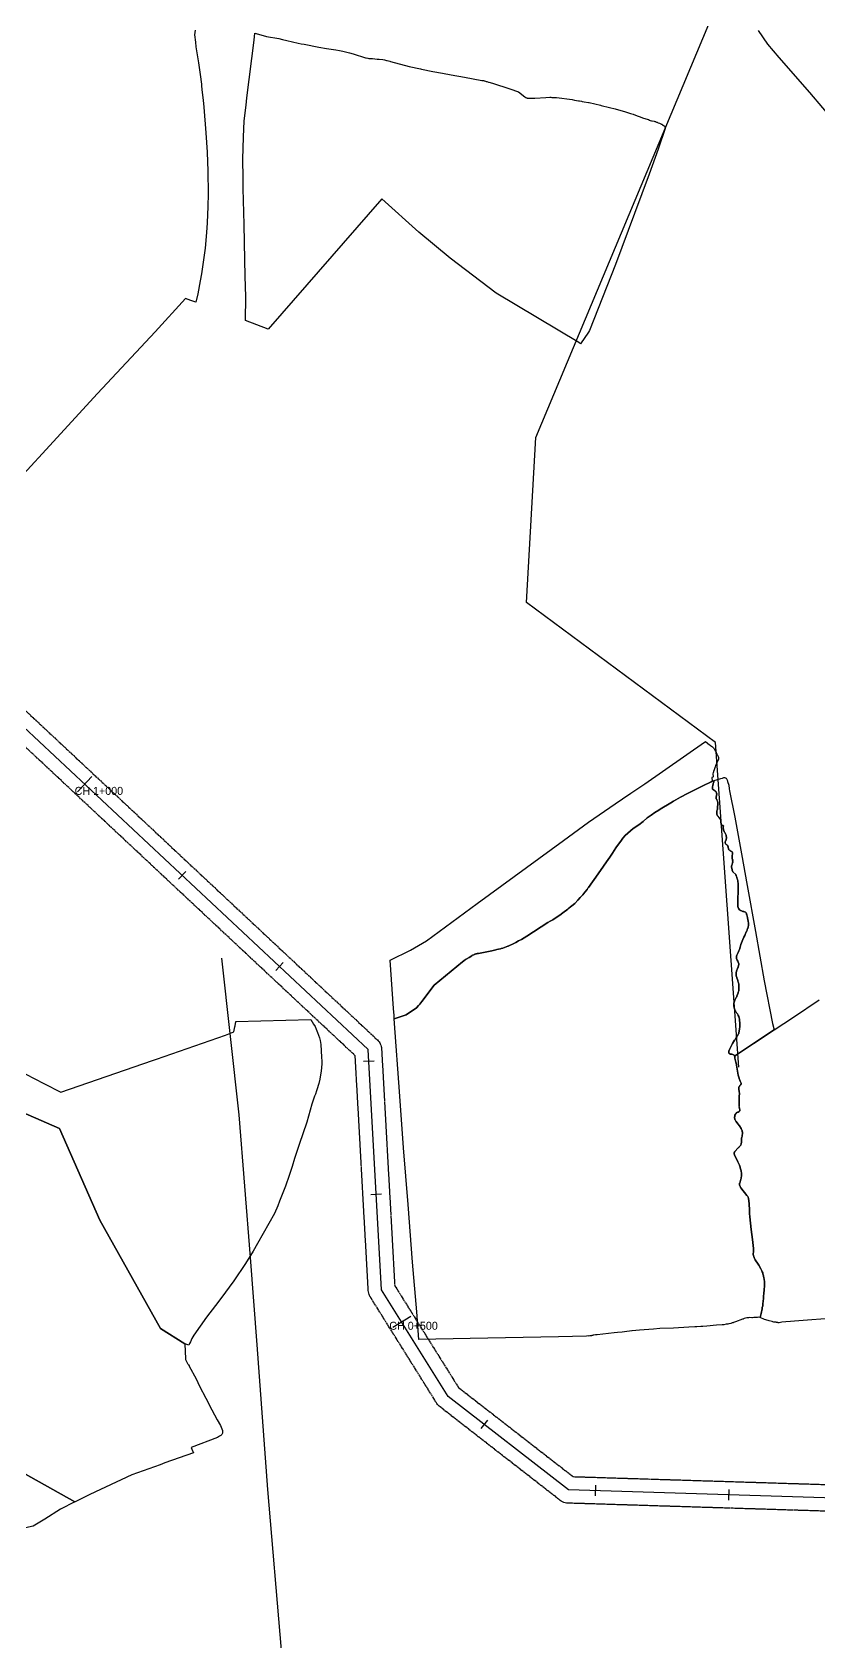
# Model space of a CAD drawing. Header units: metres. Extents: x 553506 to 563855, y 142925 to 150243.
# Drawn here: x 554583 to 555173, y 143591 to 144798 of the extents above; entities that cross this region are included whole.
import ezdxf

# ---------------------------------------------------------------- set-up
doc = ezdxf.new("R2010")
doc.units = ezdxf.units.M
doc.linetypes.add('DASHED', pattern=[1.524, 1.27, -0.254])
for name, color, linetype in [('C-ANCIENT_WOODLAND', 94, 'Continuous'), ('C-POWER_LINES', 6, 'Continuous'), ('C-ROADS', 33, 'Continuous'), ('C-WATERWAYS', 5, 'Continuous'), ('E-132KV-UGC-CHAINAGE', 7, 'Continuous'), ('E-132KV-UGC-ROUTE', 1, 'Continuous'), ('E-132KV-UGC-SWATHE', 4, 'DASHED')]:
    doc.layers.add(name, color=color, linetype=linetype)

msp = doc.modelspace()

# ---------------------------------------------------------------- linework, layer by layer
at = {"layer": 'C-ANCIENT_WOODLAND'}
for points in [[(554705.2, 144799.4), (554704.7, 144795.9), (554705.5, 144790.4), (554705.8, 144786.7), (554706.4, 144782.2), (554707.7, 144774.9), (554709, 144766), (554710, 144758.8), (554710.09, 144757.87), (554710.36, 144754.58), (554711.2, 144746.93), (554711.68, 144741.46), (554713.3, 144722.2), (554714.3, 144707.9), (554714.7, 144693.6), (554714.9, 144676.5), (554714.7, 144667.1), (554714.2, 144654.9), (554713.7, 144647.6), (554712.7, 144635.8), (554711.6, 144627.2), (554710, 144616.6), (554709.1, 144611.4), (554707.2, 144601.5), (554705.66, 144595.33), (554701.9, 144596.73), (554698, 144598.06), (554675.2, 144573.06), (554632.1, 144526.86), (554540.5, 144427.36)], [(555177.4, 143833.0999), (555164.2999, 143832.2), (555154.4, 143831.4999), (555151.4, 143831.2999), (555148, 143831), (555145.0999, 143830.6999), (555143.8999, 143830.4), (555142.9999, 143830.2999), (555142.2999, 143830.2999), (555142, 143830.4), (555141.7, 143830.4), (555141.2999, 143830.4999), (555141, 143830.4999), (555140.8, 143830.5999), (555139, 143830.8), (555138.2, 143831), (555137.6999, 143831.0999), (555135.4999, 143831.6999), (555134.8, 143831.9), (555132.0999, 143832.8), (555128.8, 143834.0999), (555129.4999, 143837.2999), (555130.2, 143840.6999), (555130.2, 143840.6999), (555130.2, 143841.0999), (555130.2999, 143841.4999), (555130.2999, 143841.8), (555130.6999, 143843), (555130.8, 143843.2), (555130.8, 143843.4999), (555130.8999, 143843.6), (555130.8999, 143843.8), (555130.8, 143844), (555130.8, 143844.2999), (555130.9999, 143846.6), (555131.2, 143848.2), (555131.2999, 143849.2999), (555131.6, 143853.2), (555131.6999, 143853.8999), (555131.8999, 143855.4999), (555131.8999, 143855.8999), (555132, 143857), (555132.0999, 143858.2), (555132.0999, 143859.4), (555132, 143860.6), (555132, 143861.6999), (555131.8999, 143862.0999), (555131.8, 143862.7), (555131.6, 143864.2), (555131.4, 143864.8), (555131.2999, 143865.4999), (555131.0999, 143866.0999), (555130.8999, 143866.8), (555130.6999, 143867.6), (555130.4, 143868.4), (555130, 143869.2), (555129.4, 143870.6), (555127.8999, 143873.2999), (555127.8, 143873.3999), (555127.2999, 143874.2), (555125.0999, 143877.4999), (555125, 143877.6), (555124.8, 143877.8999), (555124.6999, 143878.2), (555124.4999, 143878.4999), (555124.4, 143878.8), (555124.1999, 143879.2), (555124, 143879.8), (555123.8999, 143880.2999), (555123.6999, 143880.6999), (555123.6999, 143880.8999), (555123.6, 143881.0999), (555123.6, 143882.4999), (555123.6999, 143883), (555123.6999, 143883.2999), (555123.8, 143883.6), (555123.8, 143883.8999), (555123.8999, 143884), (555123.8999, 143885.0999), (555123.8, 143885.4), (555123.8, 143885.6), (555123.6999, 143885.8999), (555123, 143892.6), (555122.0999, 143900.2), (555121.0999, 143909.7), (555121, 143910.4), (555120.8999, 143911.4), (555120.8999, 143911.6), (555120.8, 143912.2), (555120.8, 143913.6), (555120.6999, 143915.2999), (555120.2, 143922.2), (555120.2, 143922.4), (555120.0999, 143922.6999), (555120.0999, 143923.2), (555120, 143923.4999), (555120, 143923.6999), (555119.8, 143924.0999), (555119.8, 143924.2999), (555119.4999, 143924.8999), (555119.2, 143925.2), (555119.0999, 143925.4), (555118.8, 143925.6999), (555114.4, 143931.2999), (555114.2999, 143931.4999), (555114.0999, 143931.6999), (555114, 143932), (555113.8, 143932.2999), (555113.6999, 143932.4999), (555113.6999, 143932.6999), (555113.6, 143932.8999), (555113.5, 143933), (555113.5, 143933.2), (555113.4, 143933.4), (555113.4, 143933.6), (555113.2999, 143933.8), (555113.2999, 143934.4), (555113.4, 143934.4999), (555113.4, 143934.8), (555113.5, 143934.8999), (555114, 143936.8), (555114.0999, 143937.2), (555114.2999, 143937.6), (555114.4, 143938), (555114.4999, 143938.4999), (555114.4999, 143938.6999), (555114.6, 143939.2999), (555114.6999, 143939.8), (555114.6999, 143941), (555114.7999, 143941.4999), (555114.6999, 143941.8999), (555114.6999, 143942.8999), (555114.6, 143943.4), (555114.4999, 143944.0999), (555114.0999, 143945.6999), (555113.8999, 143946.4), (555113.6999, 143947), (555113.5, 143947.6999), (555113.2999, 143948.2999), (555112.0999, 143951), (555109.4999, 143956.2), (555109.4999, 143956.4999), (555109.4, 143956.6999), (555109.4, 143957.8999), (555109.4999, 143958), (555109.4999, 143958.2), (555109.6, 143958.4), (555109.6999, 143958.4999), (555109.8, 143958.6999), (555112.4, 143961.2999), (555112.6999, 143961.6999), (555113.0999, 143962.2), (555113.6999, 143962.8), (555113.8, 143963), (555114, 143963.0999), (555114.2, 143963.4999), (555114.4999, 143964.4), (555114.6, 143964.6), (555114.7999, 143965.4), (555114.7999, 143965.6999), (555114.8999, 143966.0999), (555114.8999, 143969), (555115, 143969.2), (555115.2, 143970.0999), (555115.2, 143970.4), (555115.4, 143971), (555115.4, 143971.2), (555115.4999, 143971.6), (555115.4999, 143973.2999), (555115.4, 143973.4999), (555115.4, 143973.8), (555115.2999, 143974), (555115.2, 143974.2999), (555115.0999, 143974.6999), (555114.8999, 143975.0999), (555114.7999, 143975.4), (555114.4999, 143976), (555113.2, 143977.8), (555112, 143979.4999), (555110.6999, 143981.0999), (555110.6, 143981.2999), (555110.2, 143981.9999), (555110.0999, 143982.2999), (555110, 143982.4), (555109.8999, 143982.6), (555109.8, 143982.6999), (555109.6999, 143982.8999), (555109.6999, 143983.4), (555109.6, 143983.6999), (555109.6, 143984.4999), (555109.6999, 143984.6999), (555109.6999, 143985.2999), (555109.8999, 143985.6999), (555109.8999, 143985.8999), (555110.2, 143986.4999), (555110.2999, 143986.6), (555110.4, 143986.8), (555110.4999, 143986.8999), (555110.6, 143987.0999), (555110.8, 143987.2999), (555110.9, 143987.4999), (555111.2999, 143987.6999), (555111.4, 143987.8), (555111.6, 143987.8999), (555111.6999, 143988), (555111.8999, 143988.0999), (555112, 143988.2), (555112.1999, 143988.2), (555113.0999, 143988.6999), (555113.2, 143988.7999), (555113.4, 143989.0999), (555113.5, 143989.2), (555113.5, 143989.4), (555113.6, 143989.4999), (555113.6, 143989.8), (555113.5, 143990), (555113.4, 143990.4999), (555113.2, 143991.0999), (555113.2, 143991.2999), (555113, 143991.6999), (555113, 143992), (555112.8999, 143992.2999), (555113, 143992.4999), (555113, 144000), (555113, 144000.2999), (555113.0999, 144000.4999), (555113.0999, 144000.7999), (555113.2, 144001.2), (555113.2, 144002.4999), (555113.0999, 144003), (555113.0999, 144003.4999), (555113, 144004), (555113, 144004.2999), (555112.8, 144004.6999), (555112.8, 144005), (555112.6999, 144005.2), (555112.6999, 144006.6999), (555112.8, 144006.8999), (555112.8999, 144007), (555113, 144007.2), (555113.2, 144007.2999), (555113.4, 144007.5999), (555113.6, 144008), (555113.6999, 144008.0999), (555113.8, 144008.2999), (555114.2, 144008.6999), (555114.4, 144009.0999), (555114.4999, 144009.2), (555114.4999, 144009.8999), (555114.4, 144010.4), (555114.0999, 144010.8), (555113.8999, 144011.2999), (555113.5, 144012.0999), (555113.2999, 144012.6), (555112.6999, 144014.4), (555112.4, 144015.8), (555110.6999, 144024.8), (555110.4999, 144025.6999), (555109.8999, 144028.4999), (555109.8999, 144028.6999), (555109.8, 144028.8), (555109.8, 144029.4999), (555109.6999, 144029.6999), (555109.6999, 144030.0999), (555109.64, 144030.16), (555123.6999, 144039.6), (555139.2457, 144049.8601), (555153.7, 144059.4), (555172.8999, 144072.2999)], [(554545.7716, 144033.5001), (554584.2018, 144013.6258), (554592.8014, 144009.1871), (554603.6024, 144003.5986), (554604.6825, 144003.0488), (554673.3474, 144026.812), (554676.3898, 144027.8717), (554681.98, 144029.8111), (554699.1874, 144035.7694), (554727.9874, 144045.9665), (554734.2866, 144048.2659), (554735.0864, 144052.1747), (554735.2925, 144052.7746), (554735.5399, 144054.4941), (554735.5894, 144054.874), (554735.6883, 144055.4738), (554735.7872, 144056.1736), (554791.9938, 144057.4732), (554794.0881, 144054.1742), (554794.0881, 144054.1742), (554795.094, 144052.2747), (554795.9927, 144050.3653), (554797.0893, 144047.866), (554797.7901, 144045.8666), (554798.392, 144043.8671), (554798.8867, 144041.8677), (554799.3896, 144038.9685), (554799.5875, 144037.169), (554799.6865, 144035.7694), (554799.7937, 144034.5698), (554799.7937, 144032.6703), (554799.8926, 144030.7709), (554800.0987, 144024.9026), (554799.9008, 144021.1036), (554799.4968, 144017.3047), (554799.299, 144015.9951), (554798.6971, 144012.796), (554797.8973, 144009.5969), (554797.4026, 144007.9974), (554796.9986, 144006.3978), (554796.1988, 144003.9985), (554795.399, 144001.6992), (554794.7972, 143999.9997), (554794.0881, 143997.8703), (554792.8018, 143994.0014), (554788.9019, 143980.5952), (554783.1963, 143963.9), (554779.8489, 143953.473), (554777.903, 143947.4047), (554775.7016, 143940.5967), (554772.8983, 143932.599), (554768.5037, 143921.3022), (554767.2009, 143918.0032), (554764.7027, 143912.2048), (554751.9393, 143889.7013), (554748.6413, 143884.0029), (554743.0429, 143874.6955), (554734.1382, 143861.5993), (554724.541, 143848.4031), (554720.4432, 143843.2046), (554713.7729, 143834.4271), (554704.3818, 143820.9209), (554703.582, 143819.7213), (554702.8812, 143818.5216), (554702.2793, 143817.222), (554701.6774, 143816.0223), (554700.9766, 143814.7227), (554700.4407, 143813.5431), (554697.5714, 143814.4728), (554679.3251, 143825.8195), (554633.8783, 143907.2362), (554603.5859, 143975.8766), (554552.4583, 143998.1202)], [(554552.4583, 143998.1202), (554603.5859, 143975.8766), (554633.8783, 143907.2362), (554679.3251, 143825.8195), (554697.5714, 143814.4728), (554698.0414, 143803.196), (554698.0826, 143802.6162), (554698.1815, 143802.2163), (554698.9813, 143800.6168), (554699.2781, 143800.2169), (554699.476, 143799.817), (554699.7811, 143799.4171), (554699.9789, 143799.0172), (554700.284, 143798.7173), (554700.6798, 143797.9175), (554700.8777, 143797.7176), (554705.9814, 143788.2203), (554708.5785, 143782.8218), (554713.3772, 143773.6245), (554717.6811, 143765.0169), (554719.7836, 143761.218), (554721.7789, 143757.4191), (554724.1782, 143753.1203), (554725.72, 143749.5514), (554725.819, 143748.4517), (554725.72, 143747.5519), (554725.5221, 143746.9521), (554725.2171, 143746.4523), (554724.8213, 143745.9524), (554724.4173, 143745.6525), (554724.0215, 143745.4525), (554723.6175, 143745.1526), (554721.9191, 143744.1529), (554702.2381, 143736.6351), (554703.3264, 143734.2358), (554703.4171, 143734.0158), (554704.0603, 143732.6062), (554682.5984, 143725.1284), (554678.9211, 143723.8487), (554657.723, 143716.2509), (554626.3341, 143701.5751), (554615.2609, 143696.0167), (554615.0813, 143695.924), (554437.3782, 143795.5066)], [(554437.3782, 143795.5066), (554615.0813, 143695.924), (554604.328, 143690.3783), (554592.4634, 143683.0304), (554583.806, 143677.6719), (554552.9035, 143671.1038)]]:
    msp.add_lwpolyline(points, dxfattribs=at)
for points in [[(554896.4621, 144628.3476), (554872.8706, 144647.8948), (554845.2349, 144672.8344), (554760.056, 144575.2206), (554742.95, 144581.52), (554743.15, 144599.39), (554742.85, 144614.89), (554742.45, 144626.99), (554741.95, 144653.69), (554741.35, 144680.69), (554741.21, 144688.39), (554740.95, 144702.59), (554741.55, 144719.03), (554742.11, 144731.41), (554743.38, 144742.94), (554743.99, 144748.5), (554749.45, 144791.71), (554750.0732, 144797.003), (554754.4, 144795.73), (554758.65, 144794.55), (554768.1, 144792.93), (554770.8, 144792.33), (554774.1, 144791.53), (554778.3, 144790.53), (554782.4, 144789.63), (554784.8, 144789.13), (554786.9, 144788.83), (554797.9, 144786.53), (554803.7, 144785.63), (554810.7, 144784.53), (554813.5, 144784.03), (554816, 144783.43), (554820.9, 144782.33), (554823.7, 144781.53), (554824.5, 144781.33), (554832.2, 144778.83), (554832.9, 144778.63), (554833.5, 144778.43), (554834.7, 144778.23), (554835.4, 144778.13), (554835.8, 144778.13), (554836.4, 144778.03), (554837.7, 144778.03), (554838.2, 144777.93), (554839.9, 144777.83), (554841.7, 144777.63), (554843.2, 144777.43), (554845.9, 144777.23), (554847.3, 144777.03), (554847.9, 144776.83), (554848.6, 144776.63), (554849.2, 144776.53), (554851.1, 144776.03), (554851.7, 144775.83), (554865.8, 144772.13), (554874.1, 144770.23), (554875, 144770.03), (554883.4, 144768.33), (554890.7, 144766.93), (554897.1, 144765.83), (554907.1, 144763.93), (554920.1, 144761.63), (554921.3, 144761.43), (554921.8, 144761.33), (554922.2, 144761.23), (554922.8, 144761.03), (554923.3, 144760.83), (554923.8, 144760.73), (554925.1, 144760.33), (554925.4, 144760.33), (554928.2, 144759.43), (554941.1, 144755.23), (554947.6, 144753.03), (554952.3, 144749.43), (554952.6, 144749.13), (554953, 144748.93), (554953.1, 144748.83), (554953.7, 144748.53), (554953.9, 144748.53), (554954.1, 144748.43), (554954.3, 144748.43), (554954.5, 144748.33), (554954.9, 144748.23), (554958.3, 144748.23), (554959.8, 144748.33), (554968.1, 144748.83), (554971.2, 144749.03), (554971.9, 144749.03), (554972.6, 144748.93), (554973, 144748.93), (554973.7, 144748.83), (554974.5, 144748.83), (554974.7, 144748.73), (554976, 144748.73), (554987.9, 144747.33), (554989.5, 144746.93), (554991.1, 144746.63), (554992.7, 144746.43), (554993.3, 144746.33), (554994.8, 144746.03), (554995.4, 144745.93), (554996.8, 144745.63), (555000, 144745.13), (555000.6, 144745.03), (555004.8, 144744.13), (555009, 144743.13), (555009.7, 144742.93), (555015.9, 144741.33), (555020, 144740.33), (555027.9, 144738.13), (555031.7, 144736.93), (555033.7, 144736.23), (555036.6, 144735.13), (555038, 144734.63), (555041.4, 144733.43), (555044.2, 144732.53), (555045, 144732.23), (555045.9, 144731.83), (555046.3, 144731.63), (555047.3, 144731.43), (555047.8, 144731.23), (555049.3, 144731.03), (555049.8, 144730.93), (555050.2, 144730.73), (555050.6, 144730.63), (555051, 144730.43), (555051.5, 144730.23), (555051.9, 144730.13), (555052.3, 144729.93), (555053.3, 144729.53), (555054.31, 144729.12), (555054.6, 144728.93), (555055, 144728.73), (555055.3, 144728.53), (555055.4, 144728.43), (555056.1, 144728.13), (555056.8, 144727.63), (555057, 144727.43), (555057.1, 144727.23), (555057.2, 144727.13), (555057.4, 144726.53), (555057.5, 144726.33), (555057.5, 144725.63), (555052.3, 144710.03), (555045.5, 144691.43), (555034.6, 144661.83), (555020.3, 144623.73), (555000.8, 144574.13), (555000, 144572.93), (554994.22, 144564.25), (554992.87, 144565.09), (554930.8382, 144602.06), (554896.4621, 144628.3476)], [(554853.9699, 144065.8599), (554851.39, 144102.0699), (554866.7999, 144109.4899), (554878.67, 144116.6599), (554916.67, 144144.4599), (554981.47, 144191.76), (555000, 144205.6), (555008.04, 144211.1299), (555020.04, 144219.2599), (555025.71, 144222.9799), (555031.8199, 144227.3099), (555042.2599, 144234.32), (555087.0999, 144265.6), (555087.6999, 144266.0399), (555090.8, 144263.6), (555091.2, 144263.2999), (555091.6, 144263.0999), (555092.4, 144262.4999), (555092.6999, 144262.0999), (555093, 144261.8999), (555093.6999, 144261.2), (555094, 144260.8), (555094.2, 144260.6), (555094.4, 144260.2999), (555094.7, 144259.8999), (555094.8999, 144259.6), (555095.2999, 144258.8), (555095.4999, 144258.4999), (555095.8999, 144257.8), (555096.0999, 144257.2), (555096.4, 144256.6), (555096.6, 144256.2999), (555097.2999, 144254.6999), (555097.4999, 144254.0999), (555097.4999, 144253.8999), (555097.6, 144253.6), (555097.6, 144253.2), (555097.4999, 144253), (555097.4999, 144252.6), (555097.4, 144252.4999), (555097.2999, 144252.2999), (555097.2999, 144252.0999), (555097.2, 144252), (555097.0999, 144251.8), (555097.0999, 144251.6), (555097, 144251.4999), (555096.6999, 144250.8999), (555096.4999, 144250.4), (555096.2999, 144250), (555096, 144249.4999), (555095.8, 144249), (555095.6, 144248.4), (555095.4, 144247.8999), (555095.0999, 144247), (555094.2, 144244.8), (555093.8, 144243.5999), (555093.6999, 144243.0999), (555093.6, 144242.6999), (555093.3999, 144241.6999), (555093.3999, 144240.8999), (555093.4999, 144240.6), (555093.4999, 144240), (555093.6, 144239.6999), (555093.6999, 144239.4999), (555092.6, 144239), (555092.8, 144236.2), (555092, 144235.8), (555085.8, 144232.8), (555074.2999, 144227.0999), (555069, 144224.2), (555063.8, 144221.2999), (555061.8, 144220.0999), (555053.8999, 144215.3999), (555052.6999, 144214.6), (555049.8, 144212.6999), (555047, 144210.8), (555044.2, 144208.6999), (555041.2, 144206.0999), (555037.7799, 144203.5699), (555033.6999, 144200.88), (555033.47, 144200.7299), (555027.47, 144195.6599), (555025.87, 144193.56), (555024.27, 144191.36), (555023.27, 144189.96), (555020.5699, 144186.2599), (555018.07, 144182.36), (555015.47, 144178.56), (555015.3699, 144178.36), (555007.47, 144166.8599), (555000, 144156.5299), (554999.67, 144156.0599), (554999.07, 144155.16), (554997.3699, 144152.96), (554995.7699, 144151.0599), (554993.9699, 144148.96), (554992.1699, 144146.96), (554989.7699, 144144.56), (554987.5699, 144142.76), (554986.5699, 144141.96), (554985.47, 144141.0599), (554984.5699, 144140.36), (554980.87, 144137.4599), (554978.6699, 144135.8599), (554975.07, 144133.4599), (554973.27, 144132.36), (554971.3699, 144131.2599), (554969.67, 144130.2599), (554953.7699, 144120.16), (554951.7699, 144118.8599), (554949.7699, 144117.6599), (554947.67, 144116.56), (554945.67, 144115.36), (554944.1699, 144114.6599), (554939.9699, 144112.6599), (554939.5699, 144112.4599), (554938.3699, 144112.0599), (554937.07, 144111.56), (554935.87, 144111.16), (554934.5699, 144110.76), (554934.07, 144110.56), (554932.67, 144110.2599), (554931.3699, 144109.96), (554930.67, 144109.76), (554927.5699, 144109.0599), (554917.5699, 144107.16), (554916.5699, 144106.96), (554916.1699, 144106.8599), (554915.67, 144106.76), (554915.27, 144106.56), (554914.7699, 144106.4599), (554914.5699, 144106.36), (554914.07, 144106.16), (554913.27, 144105.7599), (554912.87, 144105.4599), (554912.07, 144105.0599), (554911.87, 144104.8599), (554910.67, 144104.16), (554909.5699, 144103.4599), (554909.3699, 144103.36), (554907.9699, 144102.4599), (554906.5699, 144101.4599), (554905.7699, 144100.8599), (554884.4599, 144083.3499), (554877.3399, 144074.1099), (554876.1799, 144072.3099), (554875.2099, 144071.0699), (554873.5699, 144068.9699), (554872.7799, 144067.9699), (554871.2199, 144066.4299), (554863.55, 144061.0499), (554854.5299, 144058), (554854.3299, 144060.8), (554854.1699, 144063.0599), (554853.9699, 144065.8599)], [(555105.4, 144034.2), (555105.4999, 144034.4), (555105.8, 144035.0999), (555106.2999, 144036.2), (555106.8, 144037.1), (555107.4999, 144038.4999), (555108.0999, 144039.6), (555109.6, 144042), (555109.6999, 144042.2), (555110.2999, 144043), (555110.4999, 144043.4), (555111.4, 144044.6), (555111.6, 144045), (555111.8999, 144045.4), (555112.0999, 144045.8), (555112.2999, 144046.2999), (555112.4, 144046.6), (555112.6999, 144047.2), (555112.8, 144047.8999), (555113, 144048.6), (555113.0999, 144049.2999), (555113.2999, 144050), (555113.2999, 144050.3999), (555113.4, 144051.0999), (555113.5, 144051.6999), (555113.5, 144052.4), (555113.6, 144053.0999), (555113.6, 144054.4999), (555113.5, 144055.0999), (555113.5, 144055.8), (555113.4, 144056), (555113.4, 144056.8999), (555113.2, 144057.6999), (555113.2, 144058.0999), (555113.0999, 144058.6), (555112.8, 144059.7999), (555112.4, 144060.6), (555112.2999, 144060.8999), (555112.0999, 144061.2999), (555111.8, 144061.8), (555111.4999, 144062.2), (555111.0999, 144062.6), (555110.8, 144063), (555110.6, 144063.4), (555110.2999, 144063.8999), (555110.2, 144064.0999), (555110.0999, 144064.4), (555109.8999, 144064.8), (555109.8, 144065.0999), (555109.6, 144065.4999), (555109.4999, 144065.8999), (555109.4, 144066.2), (555109.2999, 144066.5999), (555109.2999, 144066.8), (555109.0999, 144067.4), (555109.0999, 144068.0999), (555109, 144068.4), (555109, 144069), (555109.0999, 144069.2999), (555109.0999, 144069.8), (555109.2999, 144070.6), (555109.6, 144071.4), (555109.8999, 144072.0999), (555110.6, 144073.4999), (555110.9, 144074), (555111.2, 144074.6), (555111.4, 144075.2), (555112.2999, 144077.6), (555112.2999, 144077.8), (555112.4, 144078.0999), (555112.4999, 144078.4999), (555112.6999, 144079.0999), (555112.8, 144079.6999), (555112.8999, 144080.4), (555112.8999, 144082.8999), (555112.8, 144083.2999), (555112.8, 144083.8), (555112.6999, 144084.0999), (555112.6999, 144084.4), (555112.6, 144084.8), (555112.6, 144085.0999), (555112.4, 144085.4999), (555112, 144086.6), (555112, 144086.8), (555111.6999, 144087.6), (555111.2999, 144088.8), (555111.2, 144089.2), (555111, 144089.8), (555110.9, 144090.2), (555110.9, 144090.6), (555110.8, 144090.8999), (555110.8, 144092.6), (555111.0999, 144093.8), (555111.4, 144094.4999), (555111.6, 144095.2), (555111.8999, 144095.8999), (555112.0999, 144096.6), (555112.1999, 144096.6999), (555112.1999, 144096.8999), (555112.2999, 144097.2), (555112.4, 144097.3999), (555112.4999, 144097.6999), (555112.6, 144097.8999), (555112.6, 144098.4), (555112.6999, 144098.4999), (555112.6999, 144099.6999), (555112.6, 144099.8), (555112.2999, 144100.6), (555112.1999, 144100.8), (555112, 144101.4), (555111.6, 144102.2), (555111.4999, 144102.2999), (555111.4, 144102.6), (555111.2999, 144102.8), (555111.2, 144102.8999), (555111.0999, 144103.0999), (555111.0999, 144103.2999), (555111, 144103.4), (555111, 144104.8), (555111.0999, 144105), (555111.2999, 144105.6999), (555111.6, 144106.4), (555111.6999, 144106.6999), (555112, 144107.2999), (555112.2999, 144107.8), (555112.8999, 144109), (555113.0999, 144109.6), (555113.2999, 144110.0999), (555113.6999, 144111.8999), (555114, 144112.8), (555114.2, 144113.6999), (555116.4, 144118.6999), (555116.6, 144119.2999), (555117.2, 144120.6), (555117.8, 144122), (555118.0999, 144122.6), (555118.4, 144123.2999), (555118.6999, 144123.8999), (555119.0999, 144124.8999), (555119.4, 144125.8), (555119.4999, 144125.8999), (555119.8999, 144127.0999), (555119.8999, 144127.4), (555120, 144127.6999), (555120, 144128), (555120.0999, 144128.2999), (555120.0999, 144129.2999), (555120, 144130), (555119.8, 144131.0999), (555119.8, 144131.4), (555119.2999, 144133.8999), (555119.2, 144134.0999), (555119.2, 144134.4), (555119.0999, 144134.8), (555119, 144135.0999), (555119, 144135.4), (555118.8999, 144135.8), (555118.6999, 144136.0999), (555118.6999, 144136.3), (555118.6, 144136.4), (555118.6, 144136.6), (555118.4999, 144136.6999), (555118.4999, 144136.8999), (555118.2, 144137.4999), (555117.6999, 144138), (555117, 144138.2999), (555116.6, 144138.4999), (555116.2, 144138.4999), (555115.8, 144138.6), (555114.2999, 144139.2), (555114.2, 144139.2999), (555114, 144139.2999), (555113.6, 144139.4999), (555113.5, 144139.6), (555113.2999, 144139.6999), (555112.6999, 144140.6), (555112.6, 144140.6999), (555112.6, 144140.8999), (555112.4999, 144141.0999), (555112.4, 144141.2), (555112.1999, 144141.6), (555112.0999, 144142.2), (555112.0999, 144143.4), (555112, 144145.2), (555112, 144147.6999), (555112.1999, 144153.8999), (555112.1999, 144154.6), (555112.2999, 144155.2999), (555112.2999, 144156.6999), (555112.4, 144157.4), (555112.4, 144158.8), (555112.2999, 144159.4999), (555112.2999, 144159.8), (555112.0999, 144160.8), (555112.0999, 144161.4), (555112, 144161.8999), (555111.8, 144162.4), (555111.6, 144163.4), (555111.4, 144163.8999), (555111.2999, 144164.2), (555111.2, 144164.4), (555111.0999, 144164.6999), (555111, 144164.8999), (555110.9, 144165.2), (555110.8, 144165.4), (555110.6999, 144165.6999), (555110.6, 144165.8999), (555110.4999, 144166.2), (555108.2999, 144168.3999), (555107.8999, 144169.6), (555107.8999, 144169.8), (555107.4999, 144171), (555107.4999, 144171.4), (555107.4, 144171.6), (555107.4, 144172.6999), (555107.4999, 144173.0999), (555107.6999, 144174.0999), (555107.8, 144174.4), (555108, 144174.8999), (555108.0999, 144175.1999), (555108.2, 144175.4), (555108.2, 144176.0999), (555108.0999, 144176.2999), (555108.0999, 144176.8), (555108.2, 144176.8999), (555108.2, 144177.2999), (555108.0999, 144177.6), (555108, 144177.7999), (555107.8999, 144177.8999), (555107.8, 144178.2), (555107.8, 144178.6), (555107.6999, 144179), (555107.6999, 144180.2999), (555107.8, 144180.4999), (555107.8, 144180.6999), (555107.8999, 144180.8999), (555108, 144181.2), (555108, 144182.8999), (555107.8999, 144183), (555107.8999, 144183.2), (555107.4, 144183.6), (555107.0999, 144183.8), (555106.8, 144183.8999), (555106.6, 144184), (555106.4999, 144184.0999), (555106.2999, 144184.0999), (555106.2, 144184.2), (555106, 144184.2999), (555105.6999, 144184.5999), (555105.6, 144184.8), (555105.4, 144184.8999), (555105.2999, 144185), (555105.0999, 144185.4), (555104.6999, 144187), (555104.6999, 144187.1999), (555104.6, 144187.2999), (555104.6, 144187.6999), (555104.4, 144188.0999), (555104.2999, 144188.2), (555104, 144188.4), (555103.8, 144188.6), (555103.4, 144188.8), (555103.2999, 144188.8999), (555103, 144189.0999), (555102.7999, 144189.4999), (555102.6999, 144189.6), (555102.6, 144189.8999), (555102.4999, 144190.4), (555102.4999, 144190.8), (555102.6999, 144191.2), (555102.8999, 144191.4999), (555103.2, 144192.0999), (555103.2, 144192.2999), (555103.2999, 144192.6), (555103.4, 144192.8), (555103.4, 144193), (555103.4999, 144193.2), (555103.4999, 144194.4999), (555103.4, 144194.8), (555103.2999, 144195.2), (555103.2, 144195.4999), (555103.2, 144195.8), (555103, 144196.2), (555102.6, 144197.2), (555102.2999, 144197.8), (555101.8999, 144198.4), (555101.6999, 144198.8), (555101.5, 144199.0999), (555101.5, 144199.2999), (555101.4, 144199.4999), (555101.2999, 144199.6), (555101.2999, 144199.8), (555101.2, 144199.8999), (555101.2, 144200.4999), (555101.0999, 144200.8), (555101, 144201), (555101, 144202.0999), (555101.0999, 144202.2), (555101.2, 144202.4999), (555101.2, 144202.8), (555101, 144203), (555100.8, 144203.0999), (555100.4999, 144203.0999), (555100.2, 144203.2), (555099.8999, 144203.2), (555099.6999, 144203.4), (555099.6999, 144203.6), (555099.6, 144203.8), (555099.6, 144204.0999), (555099.4999, 144204.4999), (555099.4, 144205.4), (555099.2999, 144206.2), (555099.2999, 144206.6999), (555099.2, 144206.8), (555098.6999, 144207.8), (555098.6, 144208.0999), (555098.4, 144208.2999), (555098.2999, 144208.4999), (555098.2, 144208.8), (555097.8999, 144209.0999), (555097.6999, 144209.4), (555097.2999, 144209.8), (555097.2, 144210), (555097, 144210.0999), (555096.8999, 144210.2), (555096.8, 144210.4999), (555096.6, 144210.6999), (555096.6, 144211), (555096.4, 144211.4), (555096.4, 144211.8), (555096.2999, 144212.0999), (555096.2999, 144213.2), (555096.4, 144213.4999), (555096.4, 144213.8999), (555096.6, 144214.8), (555096.6999, 144215.0999), (555096.6999, 144215.4999), (555096.8, 144215.8), (555096.8, 144216.0999), (555096.8999, 144216.8), (555096.8999, 144217.8), (555097, 144218.0999), (555097, 144218.4999), (555097.0999, 144218.8999), (555097.0999, 144220.2999), (555097, 144220.4), (555096.6999, 144221.2), (555096.2999, 144222.2999), (555096.2, 144222.4), (555096.2, 144222.6), (555096.0999, 144222.6999), (555095.8999, 144223.0999), (555095.8999, 144223.4), (555095.8, 144223.6), (555095.8, 144224.4), (555096, 144225.4), (555096.0999, 144225.6), (555096.0999, 144226), (555096.2, 144226.2), (555096.2, 144226.8999), (555096.0999, 144227.0999), (555096.0999, 144227.2999), (555095.6999, 144228.2), (555095.6, 144228.2999), (555095.4999, 144228.4999), (555095.2999, 144228.6), (555095.0999, 144229), (555094.6, 144229.2999), (555093.8999, 144229.6999), (555093.2999, 144230), (555093.2, 144230.2), (555093.0999, 144230.2999), (555093, 144230.4999), (555093, 144231.6999), (555093.0999, 144232.2999), (555093.2, 144232.8), (555093.6, 144234.4), (555093.8, 144235.0999), (555094.2, 144236.6999), (555099.2999, 144238.2), (555100.6, 144238.6), (555101.0999, 144238.8), (555101.5, 144238.8999), (555102.2, 144238.8999), (555102.6, 144238.8), (555103.2, 144238.4), (555103.4999, 144238.0999), (555103.8, 144237.6999), (555104, 144237.2999), (555104.1, 144236.8999), (555104.2999, 144236.4), (555104.4, 144236), (555105.2, 144233.2), (555105.6, 144230.4), (555105.8999, 144229), (555109.6999, 144209.2999), (555114.7999, 144181.6999), (555119, 144158.0999), (555125.4, 144123.4999), (555131.8999, 144086.6), (555138, 144054.6999), (555139.2457, 144049.8601), (555123.6999, 144039.6), (555109.64, 144030.16), (555109.6, 144030.3), (555109.4, 144030.6999), (555109.2, 144030.8999), (555108.8, 144031.0999), (555108.6999, 144031.2), (555108.4, 144031.2999), (555107.4999, 144031.4999), (555107, 144031.4999), (555106.8999, 144031.6), (555106.4999, 144031.6), (555106.4, 144031.6999), (555106.2, 144031.8), (555106, 144031.8), (555105.8, 144031.8999), (555105.4999, 144032.2), (555105.4, 144032.4), (555105.2999, 144032.4999), (555105.2999, 144032.8), (555105.2, 144033.0999), (555105.2999, 144033.4), (555105.2999, 144033.6), (555105.4, 144033.8999), (555105.4, 144034.2)], [(555105.2, 144033.0999), (555105.2999, 144032.8), (555105.2999, 144032.4999), (555105.4, 144032.4), (555105.4999, 144032.2), (555105.8, 144031.8999), (555106, 144031.8), (555106.2, 144031.8), (555106.4, 144031.6999), (555106.4999, 144031.6), (555106.8999, 144031.6), (555107, 144031.4999), (555107.4999, 144031.4999), (555108.4, 144031.2999), (555108.6999, 144031.2), (555108.8, 144031.0999), (555109.2, 144030.8999), (555109.4, 144030.6999), (555109.6, 144030.3), (555109.64, 144030.16), (555109.6999, 144030.0999), (555109.6999, 144029.6999), (555109.8, 144029.4999), (555109.8, 144028.8), (555109.8999, 144028.6999), (555109.8999, 144028.4999), (555110.4999, 144025.6999), (555110.6999, 144024.8), (555112.4, 144015.8), (555112.6999, 144014.4), (555113.2999, 144012.6), (555113.5, 144012.0999), (555113.8999, 144011.2999), (555114.0999, 144010.8), (555114.4, 144010.4), (555114.4999, 144009.8999), (555114.4999, 144009.2), (555114.4, 144009.0999), (555114.2, 144008.6999), (555113.8, 144008.2999), (555113.6999, 144008.0999), (555113.6, 144008), (555113.4, 144007.5999), (555113.2, 144007.2999), (555113, 144007.2), (555112.8999, 144007), (555112.8, 144006.8999), (555112.6999, 144006.6999), (555112.6999, 144005.2), (555112.8, 144005), (555112.8, 144004.6999), (555113, 144004.2999), (555113, 144004), (555113.0999, 144003.4999), (555113.0999, 144003), (555113.2, 144002.4999), (555113.2, 144001.2), (555113.0999, 144000.7999), (555113.0999, 144000.4999), (555113, 144000.2999), (555113, 144000), (555113, 143992.4999), (555112.8999, 143992.2999), (555113, 143992), (555113, 143991.6999), (555113.2, 143991.2999), (555113.2, 143991.0999), (555113.4, 143990.4999), (555113.5, 143990), (555113.6, 143989.8), (555113.6, 143989.4999), (555113.5, 143989.4), (555113.5, 143989.2), (555113.4, 143989.0999), (555113.2, 143988.7999), (555113.0999, 143988.6999), (555112.1999, 143988.2), (555112, 143988.2), (555111.8999, 143988.0999), (555111.6999, 143988), (555111.6, 143987.8999), (555111.4, 143987.8), (555111.2999, 143987.6999), (555110.9, 143987.4999), (555110.8, 143987.2999), (555110.6, 143987.0999), (555110.4999, 143986.8999), (555110.4, 143986.8), (555110.2999, 143986.6), (555110.2, 143986.4999), (555109.8999, 143985.8999), (555109.8999, 143985.6999), (555109.6999, 143985.2999), (555109.6999, 143984.6999), (555109.6, 143984.4999), (555109.6, 143983.6999), (555109.6999, 143983.4), (555109.6999, 143982.8999), (555109.8, 143982.6999), (555109.8999, 143982.6), (555110, 143982.4), (555110.0999, 143982.2999), (555110.2, 143981.9999), (555110.6, 143981.2999), (555110.6999, 143981.0999), (555112, 143979.4999), (555113.2, 143977.8), (555114.4999, 143976), (555114.7999, 143975.4), (555114.8999, 143975.0999), (555115.0999, 143974.6999), (555115.2, 143974.2999), (555115.2999, 143974), (555115.4, 143973.8), (555115.4, 143973.4999), (555115.4999, 143973.2999), (555115.4999, 143971.6), (555115.4, 143971.2), (555115.4, 143971), (555115.2, 143970.4), (555115.2, 143970.0999), (555115, 143969.2), (555114.8999, 143969), (555114.8999, 143966.0999), (555114.7999, 143965.6999), (555114.7999, 143965.4), (555114.6, 143964.6), (555114.4999, 143964.4), (555114.2, 143963.4999), (555114, 143963.0999), (555113.8, 143963), (555113.6999, 143962.8), (555113.0999, 143962.2), (555112.6999, 143961.6999), (555112.4, 143961.2999), (555109.8, 143958.6999), (555109.6999, 143958.4999), (555109.6, 143958.4), (555109.4999, 143958.2), (555109.4999, 143958), (555109.4, 143957.8999), (555109.4, 143956.6999), (555109.4999, 143956.4999), (555109.4999, 143956.2), (555112.0999, 143951), (555113.2999, 143948.2999), (555113.5, 143947.6999), (555113.6999, 143947), (555113.8999, 143946.4), (555114.0999, 143945.6999), (555114.4999, 143944.0999), (555114.6, 143943.4), (555114.6999, 143942.8999), (555114.6999, 143941.8999), (555114.7999, 143941.4999), (555114.6999, 143941), (555114.6999, 143939.8), (555114.6, 143939.2999), (555114.4999, 143938.6999), (555114.4999, 143938.4999), (555114.4, 143938), (555114.2999, 143937.6), (555114.0999, 143937.2), (555114, 143936.8), (555113.5, 143934.8999), (555113.4, 143934.8), (555113.4, 143934.4999), (555113.2999, 143934.4), (555113.2999, 143933.8), (555113.4, 143933.6), (555113.4, 143933.4), (555113.5, 143933.2), (555113.5, 143933), (555113.6, 143932.8999), (555113.6999, 143932.6999), (555113.6999, 143932.4999), (555113.8, 143932.2999), (555114, 143932), (555114.0999, 143931.6999), (555114.2999, 143931.4999), (555114.4, 143931.2999), (555118.8, 143925.6999), (555119.0999, 143925.4), (555119.2, 143925.2), (555119.4999, 143924.8999), (555119.8, 143924.2999), (555119.8, 143924.0999), (555120, 143923.6999), (555120, 143923.4999), (555120.0999, 143923.2), (555120.0999, 143922.6999), (555120.2, 143922.4), (555120.2, 143922.2), (555120.6999, 143915.2999), (555120.8, 143913.6), (555120.8, 143912.2), (555120.8999, 143911.6), (555120.8999, 143911.4), (555121, 143910.4), (555121.0999, 143909.7), (555122.0999, 143900.2), (555123, 143892.6), (555123.6999, 143885.8999), (555123.8, 143885.6), (555123.8, 143885.4), (555123.8999, 143885.0999), (555123.8999, 143884), (555123.8, 143883.8999), (555123.8, 143883.6), (555123.6999, 143883.2999), (555123.6999, 143883), (555123.6, 143882.4999), (555123.6, 143881.0999), (555123.6999, 143880.8999), (555123.6999, 143880.6999), (555123.8999, 143880.2999), (555124, 143879.8), (555124.1999, 143879.2), (555124.4, 143878.8), (555124.4999, 143878.4999), (555124.6999, 143878.2), (555124.8, 143877.8999), (555125, 143877.6), (555125.0999, 143877.4999), (555127.2999, 143874.2), (555127.8, 143873.3999), (555127.8999, 143873.2999), (555129.4, 143870.6), (555130, 143869.2), (555130.4, 143868.4), (555130.6999, 143867.6), (555130.8999, 143866.8), (555131.0999, 143866.0999), (555131.2999, 143865.4999), (555131.4, 143864.8), (555131.6, 143864.2), (555131.8, 143862.7), (555131.8999, 143862.0999), (555132, 143861.6999), (555132, 143860.6), (555132.0999, 143859.4), (555132.0999, 143858.2), (555132, 143857), (555131.8999, 143855.8999), (555131.8999, 143855.4999), (555131.6999, 143853.8999), (555131.6, 143853.2), (555131.2999, 143849.2999), (555131.2, 143848.2), (555130.9999, 143846.6), (555130.8, 143844.2999), (555130.8, 143844), (555130.8999, 143843.8), (555130.8999, 143843.6), (555130.8, 143843.4999), (555130.8, 143843.2), (555130.6999, 143843), (555130.2999, 143841.8), (555130.2999, 143841.4999), (555130.2, 143841.0999), (555130.2, 143840.6999), (555129.4999, 143837.2999), (555128.8, 143834.0999), (555127.8, 143834.4), (555126.8, 143834.2), (555126.2, 143834.2), (555125.6, 143834.0999), (555124, 143834.0999), (555123.0999, 143834), (555122.6, 143834), (555120.4999, 143834.0999), (555120, 143834), (555119.0999, 143833.8999), (555118.8999, 143833.8999), (555116.8999, 143833.4), (555116.4, 143833.1999), (555116, 143833), (555115.6, 143832.8999), (555110.4, 143831), (555109.6, 143830.6999), (555108.6999, 143830.4), (555108.4999, 143830.2999), (555107.6999, 143830.0999), (555106.8, 143829.8), (555105.2, 143829.4), (555104.6, 143829.2999), (555103.2999, 143829.0999), (555101.6, 143828.8), (555100.4, 143828.6999), (555096, 143828.4), (555088.8999, 143827.8), (555085.8, 143827.4999), (555084.2999, 143827.4), (555081.2, 143827.2), (555079.6999, 143827.0999), (555075.2999, 143826.8999), (555063.8, 143826.2999), (555053.6, 143826), (555048.6999, 143825.4), (555038.4, 143824.6999), (555032.8999, 143824.2), (555032.4999, 143824.0999), (555027, 143823.4), (555025.4, 143823.2999), (555021.8999, 143822.8999), (555019.2999, 143822.8), (555006.6999, 143821.1999), (555005.6999, 143821.0999), (555005.2999, 143821.0999), (555004.2, 143821), (555003.5999, 143820.8999), (555003.2, 143820.8), (555002.6999, 143820.6999), (555002.2999, 143820.4999), (555002.0999, 143820.4999), (555001.6999, 143820.4), (555001.2, 143820.4), (555000.6999, 143820.2999), (555000, 143820.4), (554998.6999, 143820.2), (554977.4999, 143819.6), (554911.51, 143818.4299), (554872.99, 143817.7499), (554871.2999, 143838.4), (554868.2, 143875.6), (554864.8999, 143918.8999), (554861.4, 143961.4999), (554858.68, 144000), (554854.5299, 144058), (554863.55, 144061.0499), (554871.2199, 144066.4299), (554872.7799, 144067.9699), (554873.5699, 144068.9699), (554875.2099, 144071.0699), (554876.1799, 144072.3099), (554877.3399, 144074.1099), (554884.4599, 144083.3499), (554905.7699, 144100.8599), (554906.5699, 144101.4599), (554907.9699, 144102.4599), (554909.3699, 144103.36), (554909.5699, 144103.4599), (554910.67, 144104.16), (554911.87, 144104.8599), (554912.07, 144105.0599), (554912.87, 144105.4599), (554913.27, 144105.7599), (554914.07, 144106.16), (554914.5699, 144106.36), (554914.7699, 144106.4599), (554915.27, 144106.56), (554915.67, 144106.76), (554916.1699, 144106.8599), (554916.5699, 144106.96), (554917.5699, 144107.16), (554927.5699, 144109.0599), (554930.67, 144109.76), (554931.3699, 144109.96), (554932.67, 144110.2599), (554934.07, 144110.56), (554934.5699, 144110.76), (554935.87, 144111.16), (554937.07, 144111.56), (554938.3699, 144112.0599), (554939.5699, 144112.4599), (554939.9699, 144112.6599), (554944.1699, 144114.6599), (554945.67, 144115.36), (554947.67, 144116.56), (554949.7699, 144117.6599), (554951.7699, 144118.8599), (554953.7699, 144120.16), (554969.67, 144130.2599), (554971.3699, 144131.2599), (554973.27, 144132.36), (554975.07, 144133.4599), (554978.6699, 144135.8599), (554980.87, 144137.4599), (554984.5699, 144140.36), (554985.47, 144141.0599), (554986.5699, 144141.96), (554987.5699, 144142.76), (554989.7699, 144144.56), (554992.1699, 144146.96), (554993.9699, 144148.96), (554995.7699, 144151.0599), (554997.3699, 144152.96), (554999.07, 144155.16), (554999.67, 144156.0599), (555000, 144156.5299), (555007.47, 144166.8599), (555015.3699, 144178.36), (555015.47, 144178.56), (555018.07, 144182.36), (555020.5699, 144186.2599), (555023.27, 144189.96), (555024.27, 144191.36), (555025.87, 144193.56), (555027.47, 144195.6599), (555033.47, 144200.7299), (555033.6999, 144200.88), (555037.7799, 144203.5699), (555041.2, 144206.0999), (555044.2, 144208.6999), (555047, 144210.8), (555049.8, 144212.6999), (555052.6999, 144214.6), (555053.8999, 144215.3999), (555061.8, 144220.0999), (555063.8, 144221.2999), (555069, 144224.2), (555074.2999, 144227.0999), (555085.8, 144232.8), (555092, 144235.8), (555092.8, 144236.2), (555094.2, 144236.6999), (555093.8, 144235.0999), (555093.6, 144234.4), (555093.2, 144232.8), (555093.0999, 144232.2999), (555093, 144231.6999), (555093, 144230.4999), (555093.0999, 144230.2999), (555093.2, 144230.2), (555093.2999, 144230), (555093.8999, 144229.6999), (555094.6, 144229.2999), (555095.0999, 144229), (555095.2999, 144228.6), (555095.4999, 144228.4999), (555095.6, 144228.2999), (555095.6999, 144228.2), (555096.0999, 144227.2999), (555096.0999, 144227.0999), (555096.2, 144226.8999), (555096.2, 144226.2), (555096.0999, 144226), (555096.0999, 144225.6), (555096, 144225.4), (555095.8, 144224.4), (555095.8, 144223.6), (555095.8999, 144223.4), (555095.8999, 144223.0999), (555096.0999, 144222.6999), (555096.2, 144222.6), (555096.2, 144222.4), (555096.2999, 144222.2999), (555096.6999, 144221.2), (555097, 144220.4), (555097.0999, 144220.2999), (555097.0999, 144218.8999), (555097, 144218.4999), (555097, 144218.0999), (555096.8999, 144217.8), (555096.8999, 144216.8), (555096.8, 144216.0999), (555096.8, 144215.8), (555096.6999, 144215.4999), (555096.6999, 144215.0999), (555096.6, 144214.8), (555096.4, 144213.8999), (555096.4, 144213.4999), (555096.2999, 144213.2), (555096.2999, 144212.0999), (555096.4, 144211.8), (555096.4, 144211.4), (555096.6, 144211), (555096.6, 144210.6999), (555096.8, 144210.4999), (555096.8999, 144210.2), (555097, 144210.0999), (555097.2, 144210), (555097.2999, 144209.8), (555097.6999, 144209.4), (555097.8999, 144209.0999), (555098.2, 144208.8), (555098.2999, 144208.4999), (555098.4, 144208.2999), (555098.6, 144208.0999), (555098.6999, 144207.8), (555099.2, 144206.8), (555099.2999, 144206.6999), (555099.2999, 144206.2), (555099.4, 144205.4), (555099.4999, 144204.4999), (555099.6, 144204.0999), (555099.6, 144203.8), (555099.6999, 144203.6), (555099.6999, 144203.4), (555099.8999, 144203.2), (555100.2, 144203.2), (555100.4999, 144203.0999), (555100.8, 144203.0999), (555101, 144203), (555101.2, 144202.8), (555101.2, 144202.4999), (555101.0999, 144202.2), (555101, 144202.0999), (555101, 144201), (555101.0999, 144200.8), (555101.2, 144200.4999), (555101.2, 144199.8999), (555101.2999, 144199.8), (555101.2999, 144199.6), (555101.4, 144199.4999), (555101.5, 144199.2999), (555101.5, 144199.0999), (555101.6999, 144198.8), (555101.8999, 144198.4), (555102.2999, 144197.8), (555102.6, 144197.2), (555103, 144196.2), (555103.2, 144195.8), (555103.2, 144195.4999), (555103.2999, 144195.2), (555103.4, 144194.8), (555103.4999, 144194.4999), (555103.4999, 144193.2), (555103.4, 144193), (555103.4, 144192.8), (555103.2999, 144192.6), (555103.2, 144192.2999), (555103.2, 144192.0999), (555102.8999, 144191.4999), (555102.6999, 144191.2), (555102.4999, 144190.8), (555102.4999, 144190.4), (555102.6, 144189.8999), (555102.6999, 144189.6), (555102.7999, 144189.4999), (555103, 144189.0999), (555103.2999, 144188.8999), (555103.4, 144188.8), (555103.8, 144188.6), (555104, 144188.4), (555104.2999, 144188.2), (555104.4, 144188.0999), (555104.6, 144187.6999), (555104.6, 144187.2999), (555104.6999, 144187.1999), (555104.6999, 144187), (555105.0999, 144185.4), (555105.2999, 144185), (555105.4, 144184.8999), (555105.6, 144184.8), (555105.6999, 144184.5999), (555106, 144184.2999), (555106.2, 144184.2), (555106.2999, 144184.0999), (555106.4999, 144184.0999), (555106.6, 144184), (555106.8, 144183.8999), (555107.0999, 144183.8), (555107.4, 144183.6), (555107.8999, 144183.2), (555107.8999, 144183), (555108, 144182.8999), (555108, 144181.2), (555107.8999, 144180.8999), (555107.8, 144180.6999), (555107.8, 144180.4999), (555107.6999, 144180.2999), (555107.6999, 144179), (555107.8, 144178.6), (555107.8, 144178.2), (555107.8999, 144177.8999), (555108, 144177.7999), (555108.0999, 144177.6), (555108.2, 144177.2999), (555108.2, 144176.8999), (555108.0999, 144176.8), (555108.0999, 144176.2999), (555108.2, 144176.0999), (555108.2, 144175.4), (555108.0999, 144175.1999), (555108, 144174.8999), (555107.8, 144174.4), (555107.6999, 144174.0999), (555107.4999, 144173.0999), (555107.4, 144172.6999), (555107.4, 144171.6), (555107.4999, 144171.4), (555107.4999, 144171), (555107.8999, 144169.8), (555107.8999, 144169.6), (555108.2999, 144168.3999), (555110.4999, 144166.2), (555110.6, 144165.8999), (555110.6999, 144165.6999), (555110.8, 144165.4), (555110.9, 144165.2), (555111, 144164.8999), (555111.0999, 144164.6999), (555111.2, 144164.4), (555111.2999, 144164.2), (555111.4, 144163.8999), (555111.6, 144163.4), (555111.8, 144162.4), (555112, 144161.8999), (555112.0999, 144161.4), (555112.0999, 144160.8), (555112.2999, 144159.8), (555112.2999, 144159.4999), (555112.4, 144158.8), (555112.4, 144157.4), (555112.2999, 144156.6999), (555112.2999, 144155.2999), (555112.1999, 144154.6), (555112.1999, 144153.8999), (555112, 144147.6999), (555112, 144145.2), (555112.0999, 144143.4), (555112.0999, 144142.2), (555112.1999, 144141.6), (555112.4, 144141.2), (555112.4999, 144141.0999), (555112.6, 144140.8999), (555112.6, 144140.6999), (555112.6999, 144140.6), (555113.2999, 144139.6999), (555113.5, 144139.6), (555113.6, 144139.4999), (555114, 144139.2999), (555114.2, 144139.2999), (555114.2999, 144139.2), (555115.8, 144138.6), (555116.2, 144138.4999), (555116.6, 144138.4999), (555117, 144138.2999), (555117.6999, 144138), (555118.2, 144137.4999), (555118.4999, 144136.8999), (555118.4999, 144136.6999), (555118.6, 144136.6), (555118.6, 144136.4), (555118.6999, 144136.3), (555118.6999, 144136.0999), (555118.8999, 144135.8), (555119, 144135.4), (555119, 144135.0999), (555119.0999, 144134.8), (555119.2, 144134.4), (555119.2, 144134.0999), (555119.2999, 144133.8999), (555119.8, 144131.4), (555119.8, 144131.0999), (555120, 144130), (555120.0999, 144129.2999), (555120.0999, 144128.2999), (555120, 144128), (555120, 144127.6999), (555119.8999, 144127.4), (555119.8999, 144127.0999), (555119.4999, 144125.8999), (555119.4, 144125.8), (555119.0999, 144124.8999), (555118.6999, 144123.8999), (555118.4, 144123.2999), (555118.0999, 144122.6), (555117.8, 144122), (555117.2, 144120.6), (555116.6, 144119.2999), (555116.4, 144118.6999), (555114.2, 144113.6999), (555114, 144112.8), (555113.6999, 144111.8999), (555113.2999, 144110.0999), (555113.0999, 144109.6), (555112.8999, 144109), (555112.2999, 144107.8), (555112, 144107.2999), (555111.6999, 144106.6999), (555111.6, 144106.4), (555111.2999, 144105.6999), (555111.0999, 144105), (555111, 144104.8), (555111, 144103.4), (555111.0999, 144103.2999), (555111.0999, 144103.0999), (555111.2, 144102.8999), (555111.2999, 144102.8), (555111.4, 144102.6), (555111.4999, 144102.2999), (555111.6, 144102.2), (555112, 144101.4), (555112.1999, 144100.8), (555112.2999, 144100.6), (555112.6, 144099.8), (555112.6999, 144099.6999), (555112.6999, 144098.4999), (555112.6, 144098.4), (555112.6, 144097.8999), (555112.4999, 144097.6999), (555112.4, 144097.3999), (555112.2999, 144097.2), (555112.1999, 144096.8999), (555112.1999, 144096.6999), (555112.0999, 144096.6), (555111.8999, 144095.8999), (555111.6, 144095.2), (555111.4, 144094.4999), (555111.0999, 144093.8), (555110.8, 144092.6), (555110.8, 144090.8999), (555110.9, 144090.6), (555110.9, 144090.2), (555111, 144089.8), (555111.2, 144089.2), (555111.2999, 144088.8), (555111.6999, 144087.6), (555112, 144086.8), (555112, 144086.6), (555112.4, 144085.4999), (555112.6, 144085.0999), (555112.6, 144084.8), (555112.6999, 144084.4), (555112.6999, 144084.0999), (555112.8, 144083.8), (555112.8, 144083.2999), (555112.8999, 144082.8999), (555112.8999, 144080.4), (555112.8, 144079.6999), (555112.6999, 144079.0999), (555112.4999, 144078.4999), (555112.4, 144078.0999), (555112.2999, 144077.8), (555112.2999, 144077.6), (555111.4, 144075.2), (555111.2, 144074.6), (555110.9, 144074), (555110.6, 144073.4999), (555109.8999, 144072.0999), (555109.6, 144071.4), (555109.2999, 144070.6), (555109.0999, 144069.8), (555109.0999, 144069.2999), (555109, 144069), (555109, 144068.4), (555109.0999, 144068.0999), (555109.0999, 144067.4), (555109.2999, 144066.8), (555109.2999, 144066.5999), (555109.4, 144066.2), (555109.4999, 144065.8999), (555109.6, 144065.4999), (555109.8, 144065.0999), (555109.8999, 144064.8), (555110.0999, 144064.4), (555110.2, 144064.0999), (555110.2999, 144063.8999), (555110.6, 144063.4), (555110.8, 144063), (555111.0999, 144062.6), (555111.4999, 144062.2), (555111.8, 144061.8), (555112.0999, 144061.2999), (555112.2999, 144060.8999), (555112.4, 144060.6), (555112.8, 144059.7999), (555113.0999, 144058.6), (555113.2, 144058.0999), (555113.2, 144057.6999), (555113.4, 144056.8999), (555113.4, 144056), (555113.5, 144055.8), (555113.5, 144055.0999), (555113.6, 144054.4999), (555113.6, 144053.0999), (555113.5, 144052.4), (555113.5, 144051.6999), (555113.4, 144051.0999), (555113.2999, 144050.3999), (555113.2999, 144050), (555113.0999, 144049.2999), (555113, 144048.6), (555112.8, 144047.8999), (555112.6999, 144047.2), (555112.4, 144046.6), (555112.2999, 144046.2999), (555112.0999, 144045.8), (555111.8999, 144045.4), (555111.6, 144045), (555111.4, 144044.6), (555110.4999, 144043.4), (555110.2999, 144043), (555109.6999, 144042.2), (555109.6, 144042), (555108.0999, 144039.6), (555107.4999, 144038.4999), (555106.8, 144037.1), (555106.2999, 144036.2), (555105.8, 144035.0999), (555105.4999, 144034.4), (555105.4, 144034.2), (555105.4, 144033.8999), (555105.2999, 144033.6), (555105.2999, 144033.4), (555105.2, 144033.0999)]]:
    msp.add_lwpolyline(points, close=True, dxfattribs=at)
at = {"layer": 'C-POWER_LINES'}
msp.add_lwpolyline([(554725.1147, 144103.619), (554738.037, 143986.1815), (554746.5264, 143879.1279), (554751.3673, 143813.8108), (554759.4252, 143705.2974), (554769.7575, 143584.9107), (554777.3463, 143491.7639)], dxfattribs=at)
at = {"layer": 'C-ROADS'}
msp.add_lwpolyline([(555185.5972, 144729.5784), (555166.0325, 144752.5043), (555143.0356, 144778.8324), (555134.6267, 144788.8289), (555127.4045, 144799.1393)], dxfattribs=at)
at = {"layer": 'C-WATERWAYS'}
msp.add_lwpolyline([(555112.6738, 144021.808), (555095.3723, 144265.3646), (554953.6714, 144370.1381), (554960.7121, 144493.9864), (555094.8574, 144814.6511), (555109.0285, 144829.7472)], dxfattribs=at)
at = {"layer": 'E-132KV-UGC-CHAINAGE'}
for p, q in [((554627.8787, 144239.8594), (554616.9439, 144228.179)), ((554698.1471, 144168.5969), (554692.6797, 144162.7567)), ((554771.1493, 144100.2544), (554765.6819, 144094.4143)), ((554839.4815, 144026.4443), (554831.4938, 144026.0005)), ((554845.0285, 143926.5983), (554837.0408, 143926.1545)), ((554866.8961, 143835.0605), (554853.3282, 143826.5806)), ((554924.4309, 143757.1768), (554919.5194, 143750.8619)), ((555005.2713, 143708.3685), (555005.0214, 143700.3724)), ((555105.2225, 143705.245), (555104.9726, 143697.2489))]:
    msp.add_line(p, q, dxfattribs=at)
at = {"layer": 'E-132KV-UGC-ROUTE'}
msp.add_lwpolyline([(555305, 143695), (554985, 143705), (554895, 143775), (554845, 143855), (554835, 144035), (554365, 144475), (554365, 144645), (554245, 144775), (554245, 145445)], dxfattribs=at)
at = {"layer": 'E-132KV-UGC-SWATHE'}
for points in [[(554375, 144479.3365), (554841.8342, 144042.3002), (554842.4983, 144041.6163), (554843.0942, 144040.8724), (554843.6165, 144040.075), (554844.0606, 144039.2316), (554844.4223, 144038.3497), (554844.6984, 144037.4373), (554844.8864, 144036.5028), (554844.9846, 144035.5547), (554854.842, 143858.1207), (554902.5397, 143781.8044), (554988.5682, 143714.8934), (555305.3123, 143704.9951)], [(555304.6877, 143685.0049), (554984.6877, 143695.0049), (554984.6877, 143695.0049), (554983.6421, 143695.0926), (554982.6116, 143695.2894), (554981.6073, 143695.5931), (554980.6404, 143696.0004), (554979.7214, 143696.5067), (554978.8606, 143697.1065), (554888.8606, 143767.1065), (554888.1922, 143767.6752), (554887.5762, 143768.3002), (554887.0174, 143768.9769), (554886.52, 143769.7), (554836.52, 143849.7), (554836.0305, 143850.5786), (554835.6318, 143851.502), (554835.3278, 143852.4607), (554835.1216, 143853.4451), (554835.0154, 143854.4453), (554825.2379, 144030.4408), (554358.1658, 144467.6998)]]:
    msp.add_lwpolyline(points, dxfattribs=at)

# ---------------------------------------------------------------- texts
at = {"layer": 'E-132KV-UGC-CHAINAGE'}
for s, p in [('CH 1+000', (554614.8936, 144225.989)), ('CH 0+500', (554850.7842, 143824.9906))]:
    msp.add_text(s, height=6, dxfattribs=at).set_placement(p)

doc.saveas('drawing.dxf')
